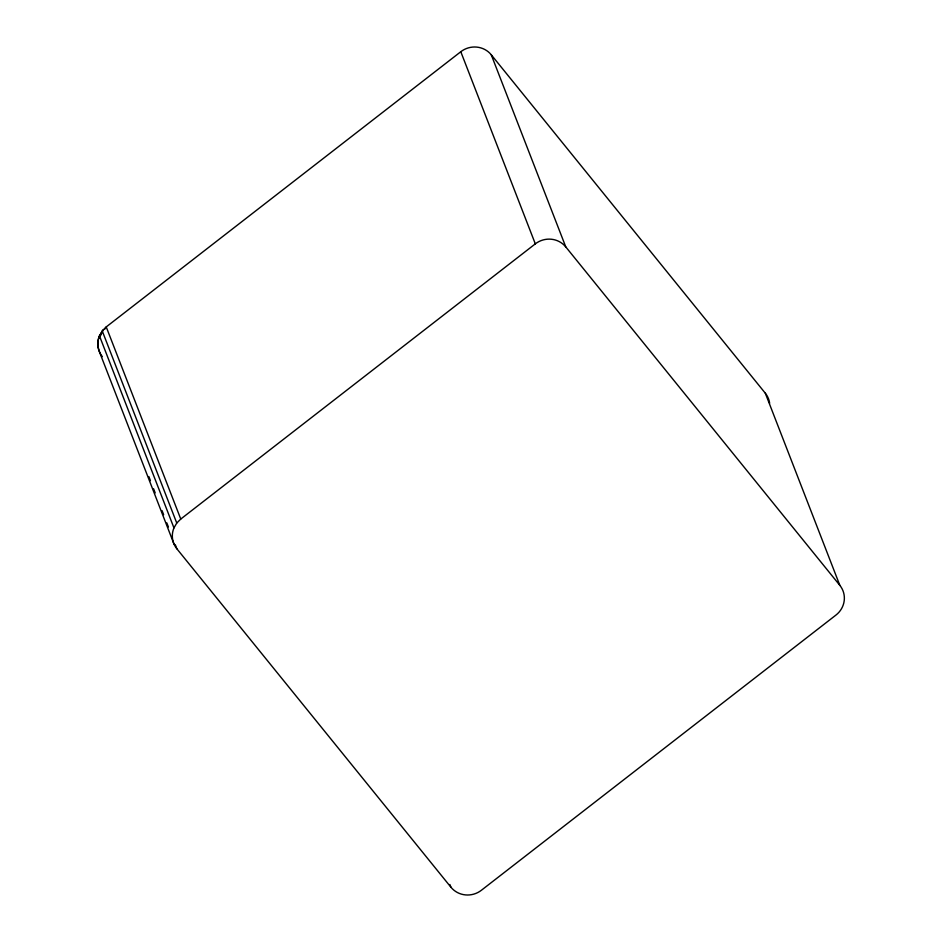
<?xml version="1.0" encoding="UTF-8"?>
<svg xmlns="http://www.w3.org/2000/svg" width="942" height="942" viewBox="0 0 942 942"><rect width="100%" height="100%" fill="white"/><g stroke="black" fill="none" stroke-linecap="round" stroke-linejoin="round"><path stroke-width="1.41" d="M101.889 332.102C97.367 337.589 96.708 345.514 99.487 351.943L174.011 544.087M103.161 330.43L103.585 329.582L102.537 331.137M97.992 343.536L98.251 346.055L97.992 344.807M176.86 548.786A21.819 21.03 -21.2 0 1 173.952 527.909L176.766 523.057L180.758 519.054L535.315 243.86A21.819 21.03 -21.2 0 1 565.777 246.922L839.84 585.359A21.819 21.03 -21.2 0 1 835.943 615.079L481.386 890.272A21.819 21.03 -21.2 0 1 450.924 887.211L176.86 548.786L175.271 544.688M769.649 403.2A21.819 21.03 -21.2 0 0 765.316 393.214L491.253 54.789A21.819 21.03 -21.2 0 0 460.791 51.728L106.234 326.921L102.242 330.925L98.839 337.942M101.336 334.175L98.886 337.801L101.995 332.432L99.958 334.999M104.597 329.335L106.234 326.921L180.758 519.054M102.337 356.641C97.65 350.871 96.72 342.641 99.428 335.776L173.952 527.909M765.316 393.214L839.84 585.359M491.253 54.789L565.777 246.922M460.791 51.728L535.315 243.86M449.864 884.491L450.924 887.211M102.242 330.925L176.766 523.057M148.848 476.558L150.437 480.644M153.605 488.827L155.195 492.913M162.059 510.623L163.649 514.709M166.816 522.892L168.406 526.978"/></g></svg>
